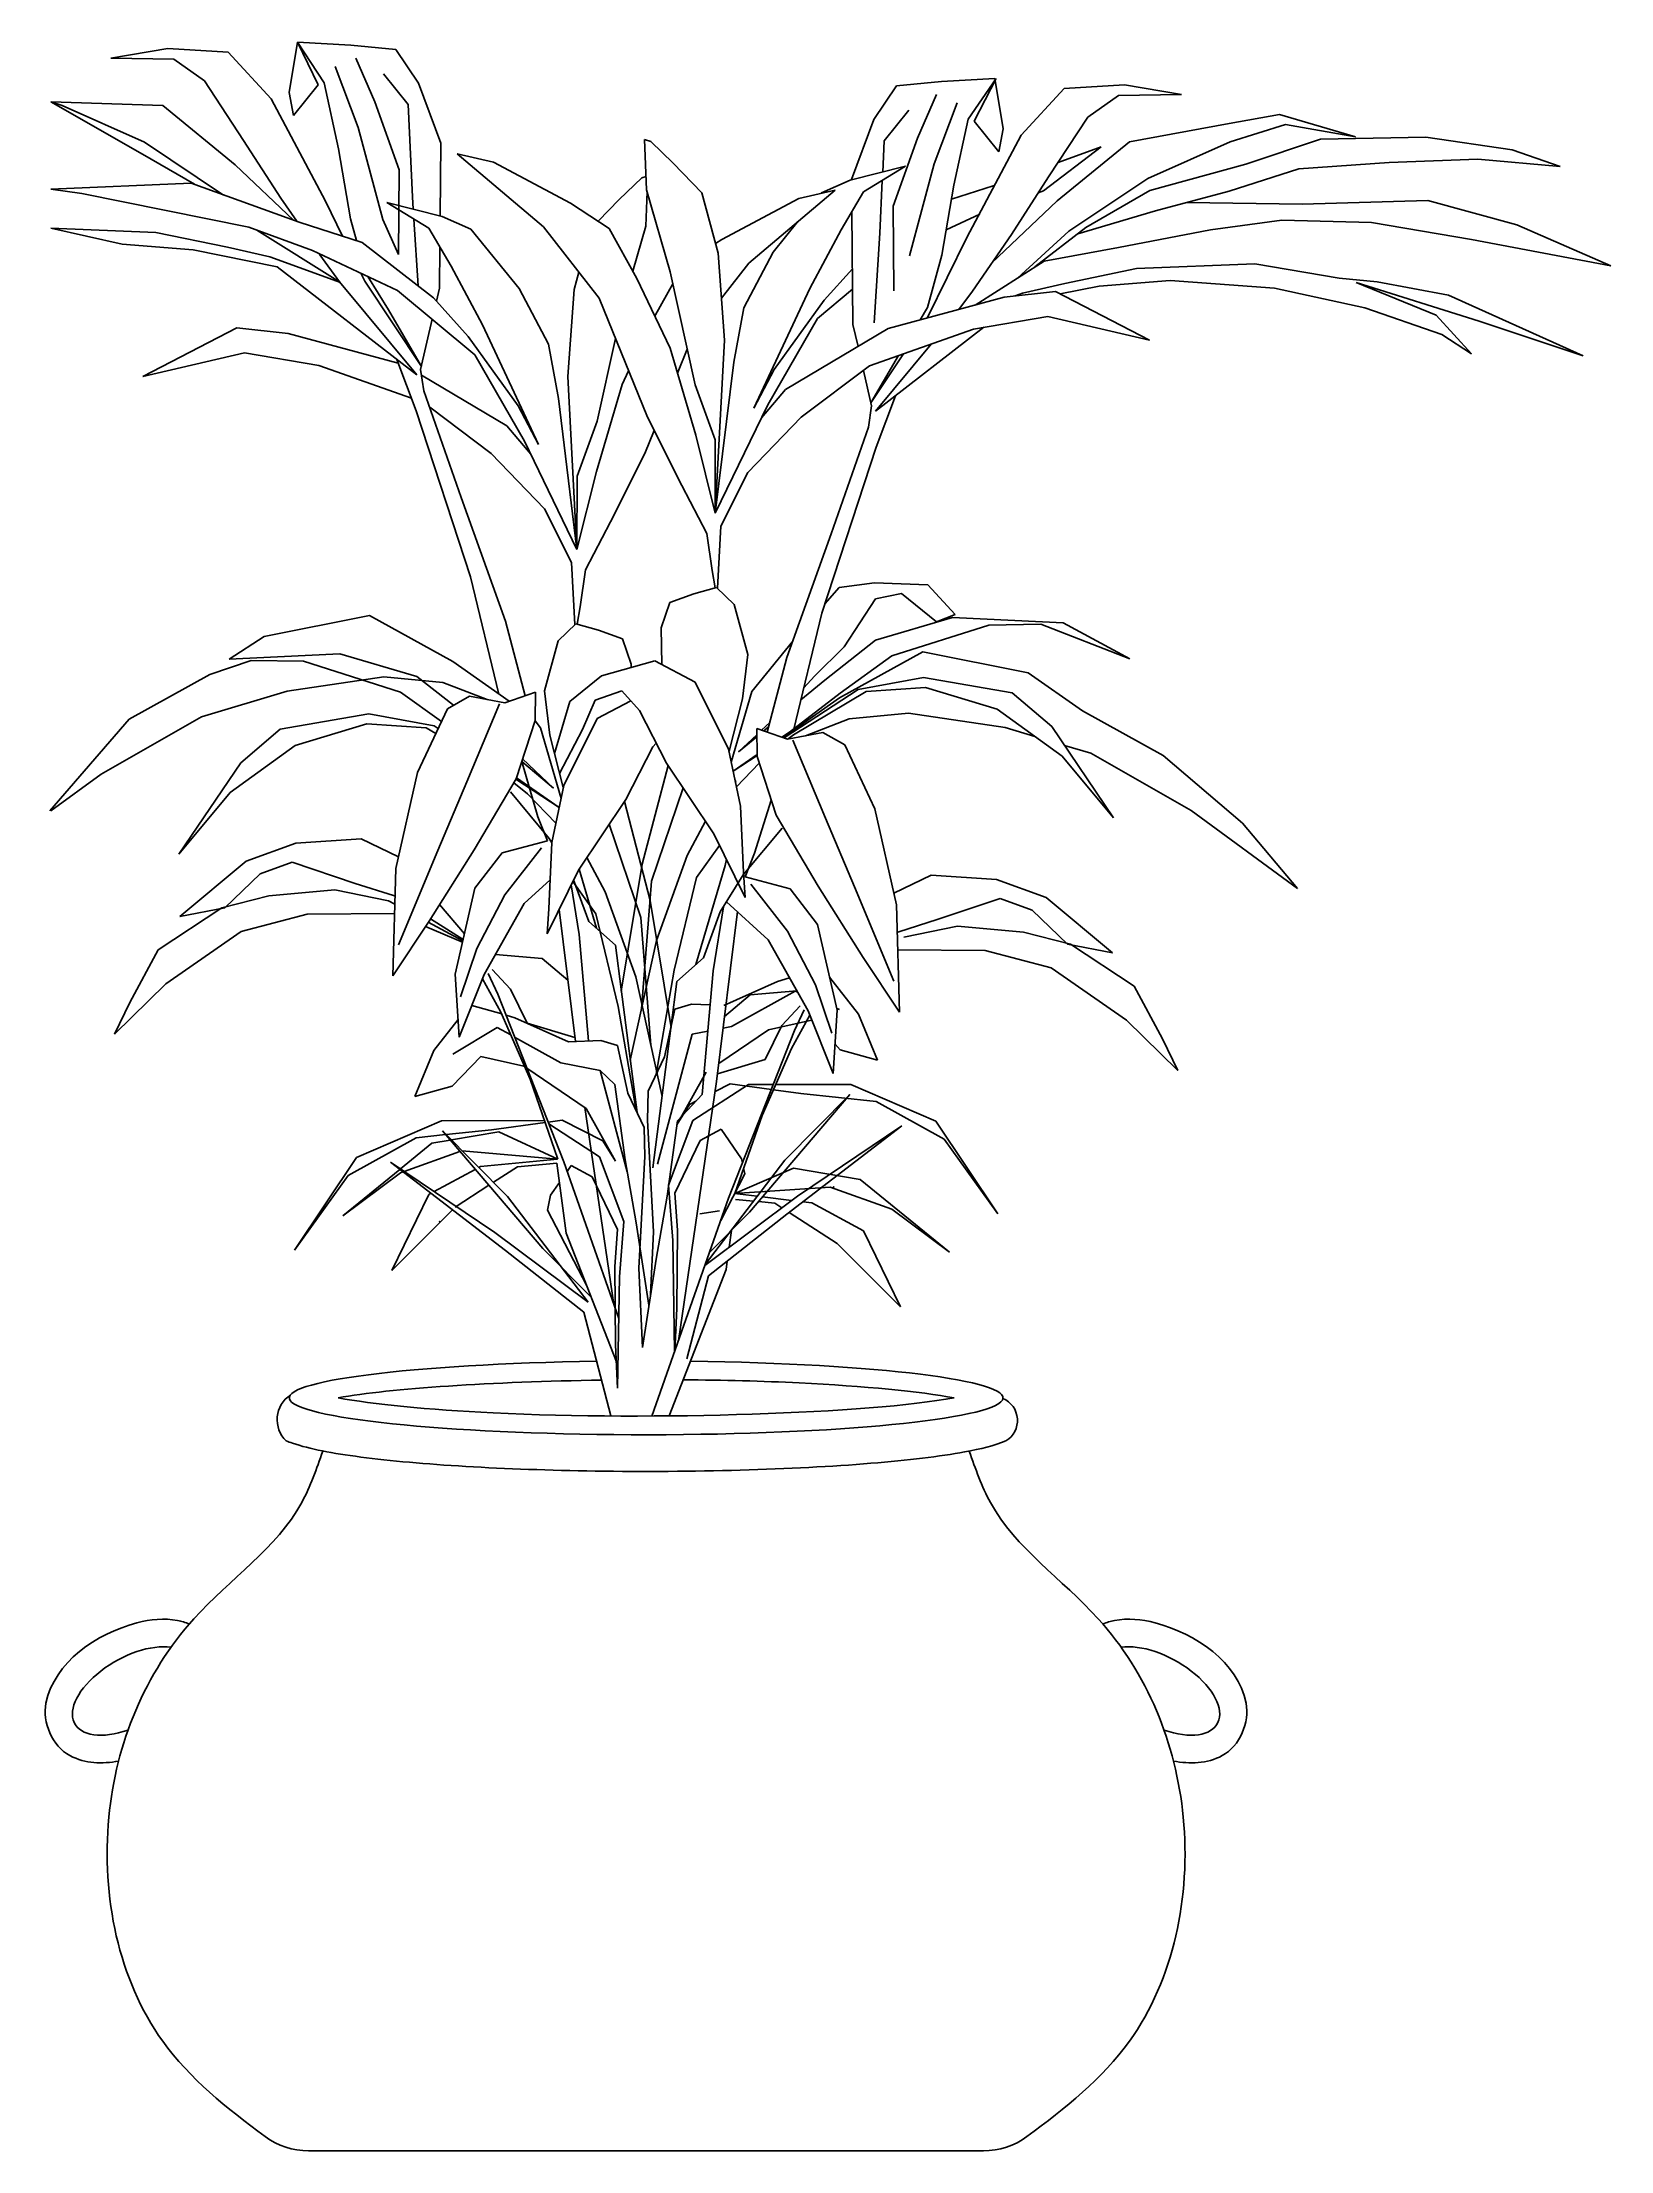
# Model space of a CAD drawing. Header units: millimetres. Extents: x -165 to 263, y 0 to 575.
import ezdxf

# ---------------------------------------------------------------- set-up
doc = ezdxf.new("R2010")
doc.units = ezdxf.units.MM
doc.layers.add('ceco.net 155', color=7, linetype='Continuous')

msp = doc.modelspace()

# ---------------------------------------------------------------- linework, layer by layer
at = {"layer": 'ceco.net 155'}
for p, q in [((-95.07, 574.88), (-97.34, 561.14)), ((-80.5, 574.03), (-95.07, 574.88)), ((-130.41, 573.17), (-145.93, 570.48)), ((-145.93, 570.48), (-128.71, 570.23)), ((-113.96, 572.12), (-130.41, 573.17)), ((-128.71, 570.23), (-120.4, 564.34)), ((-102.24, 559.41), (-113.96, 572.12)), ((-89.39, 563.24), (-95.07, 574.87)), ((-95.07, 574.87), (-87.76, 563.81)), ((-68.19, 572.91), (-80.5, 574.03)), ((-73.97, 558.57), (-79.11, 570.53)), ((-62.01, 563.71), (-68.19, 572.91)), ((-120.4, 564.34), (-109.71, 548.1)), ((-87.76, 563.81), (-83.85, 545.8)), ((-78.47, 551.61), (-84.78, 568.24)), ((-64.88, 557.87), (-71.6, 566.28)), ((-55.94, 547.38), (-62.01, 563.71)), ((68.26, 563.01), (80.56, 564.13)), ((80.56, 564.13), (95.13, 564.97)), ((95.44, 564.97), (87.82, 553.91)), ((89.45, 553.33), (95.44, 564.97)), ((95.13, 564.97), (97.4, 551.24)), ((-131.78, 557.57), (-162.28, 558.61)), ((-162.28, 558.61), (-159.17, 557.65)), ((-137.27, 544.33), (-162.28, 558.61)), ((-159.17, 557.65), (-136.78, 547.63)), ((-87.43, 531.5), (-102.24, 559.41)), ((-97.34, 561.14), (-96.13, 554.9)), ((-96.13, 554.9), (-89.39, 563.24)), ((-67.31, 540.06), (-73.97, 558.57)), ((-63.67, 532.69), (-64.88, 557.87)), ((62.07, 553.81), (68.26, 563.01)), ((74.04, 548.67), (79.17, 560.63)), ((78.53, 541.71), (84.84, 558.34)), ((102.3, 549.51), (114.02, 562.22)), ((114.02, 562.22), (130.47, 563.27)), ((128.78, 560.33), (120.46, 554.44)), ((146, 560.58), (128.78, 560.33)), ((130.47, 563.27), (146, 560.58)), ((-112.02, 541.48), (-131.78, 557.57)), ((56, 537.48), (62.07, 553.81)), ((64.95, 547.97), (71.66, 556.38)), ((87.82, 553.91), (83.91, 535.9)), ((96.2, 545), (89.45, 553.33)), ((120.46, 554.44), (109.77, 538.19)), ((131.85, 547.67), (159.01, 552.68)), ((159.01, 552.68), (172.75, 555.19)), ((174.34, 552.42), (159.24, 547.75)), ((172.75, 555.19), (193.46, 549.04)), ((193.46, 549.04), (174.34, 552.42)), ((-136.78, 547.63), (-115.17, 533.21)), ((-109.71, 548.1), (-99.58, 532.38)), ((-71.78, 526.52), (-78.47, 551.61)), ((-56.15, 527.49), (-55.94, 547.38)), ((1.26, 547.82), (-0.39, 548.34)), ((-0.39, 548.34), (0.15, 534.65)), ((7.39, 541.9), (1.26, 547.82)), ((64.54, 539.48), (64.95, 547.97)), ((67.38, 530.16), (74.04, 548.67)), ((87.5, 521.6), (102.3, 549.51)), ((97.4, 551.24), (96.2, 545)), ((108.38, 534.32), (124.06, 546.33)), ((112.08, 531.58), (131.85, 547.67)), ((124.06, 546.33), (112.35, 542.11)), ((159.24, 547.75), (136.84, 537.73)), ((163.51, 541.65), (183.9, 548.42)), ((183.9, 548.42), (212.63, 549.02)), ((212.63, 549.02), (236.12, 545.56)), ((-123.14, 536.12), (-137.27, 544.33)), ((-96.12, 526.38), (-112.02, 541.48)), ((-83.85, 545.8), (-80.54, 526.69)), ((-41.61, 542.15), (-51.5, 544.4)), ((-51.5, 544.4), (-27.92, 524.54)), ((-20.6, 531.01), (-41.61, 542.15)), ((15.19, 533.81), (7.39, 541.9)), ((70.71, 541.03), (55.67, 537.25)), ((59.32, 534.03), (70.71, 541.03)), ((71.84, 516.62), (78.53, 541.71)), ((137.33, 534.43), (163.51, 541.65)), ((202.65, 542.07), (177.97, 540.31)), ((226.77, 542.99), (202.65, 542.07)), ((249.27, 540.96), (226.77, 542.99)), ((236.12, 545.56), (249.27, 540.96)), ((-124, 536.43), (-162.28, 534.79)), ((-162.28, 534.79), (-153.83, 533.64)), ((-124, 536.43), (-94.6, 525.83)), ((-67.46, 516.97), (-67.31, 540.06)), ((-7.32, 532), (-1.19, 537.92)), ((-1.19, 537.92), (0.01, 538.29)), ((0.15, 534.65), (6.57, 512.22)), ((55.67, 537.25), (47.82, 533.83)), ((56, 537.33), (56, 537.48)), ((63.73, 522.79), (64.42, 537.16)), ((83.91, 535.9), (80.61, 516.79)), ((94.67, 535.73), (83.25, 532.05)), ((95.07, 535.88), (94.67, 535.73)), ((109.77, 538.19), (99.64, 522.48)), ((136.84, 537.73), (115.23, 523.31)), ((177.97, 540.31), (159.01, 534.29)), ((-108.32, 524.42), (-153.83, 533.64)), ((-99.58, 532.38), (-95.21, 526.05)), ((-82.74, 522.01), (-87.43, 531.5)), ((-59.26, 524.13), (-70.64, 531.13)), ((-70.64, 531.13), (-55.61, 527.35)), ((-63.46, 529.32), (-63.67, 532.69)), ((-10.07, 524.07), (-20.6, 531.01)), ((-13.07, 526.04), (-7.32, 532)), ((0.29, 534.19), (-0.09, 524.75)), ((19.62, 517.38), (15.19, 533.81)), ((20.66, 521.11), (41.67, 532.25)), ((51.57, 534.5), (27.98, 514.64)), ((41.67, 532.25), (51.57, 534.5)), ((47.82, 533.83), (47.65, 533.61)), ((53.16, 523.75), (59.32, 534.03)), ((67.53, 507.07), (67.38, 530.16)), ((94.19, 514.59), (112.08, 531.58)), ((106.94, 533.8), (108.38, 534.32)), ((138.88, 528.93), (117.68, 522.58)), ((119.94, 524.33), (137.33, 534.43)), ((159.01, 534.29), (138.88, 528.93)), ((147.43, 531.21), (178.9, 530.67)), ((178.9, 530.67), (213.19, 531.72)), ((213.19, 531.72), (237.41, 525.04)), ((-142.87, 519.82), (-162.28, 524.2)), ((-162.28, 524.2), (-133.61, 523.03)), ((-90.9, 518.1), (-108.32, 524.42)), ((-106.14, 523.63), (-83.34, 509.34)), ((-94.6, 525.83), (-77.4, 520.29)), ((-80.54, 526.69), (-78.95, 520.79)), ((-71.78, 526.52), (-67.46, 516.97)), ((-62.16, 508.44), (-63.29, 526.6)), ((-53.1, 513.85), (-59.26, 524.13)), ((-55.61, 527.35), (-47.76, 523.93)), ((-47.76, 523.93), (-34.58, 507.74)), ((-27.92, 524.54), (-12.8, 505.08)), ((-2.48, 510.43), (-10.07, 524.07)), ((-0.09, 524.75), (-3.61, 512.45)), ((41.41, 525.95), (34.64, 517.64)), ((44.67, 507.72), (53.16, 523.75)), ((56.42, 497.95), (56.09, 528.64)), ((81.8, 523.69), (90.96, 528)), ((115.23, 523.31), (101.25, 510.57)), ((106.03, 513.62), (119.94, 524.33)), ((153.89, 523.74), (128.85, 518.93)), ((173.35, 526.38), (153.89, 523.74)), ((197.75, 525.72), (173.35, 526.38)), ((225.06, 521.11), (197.75, 525.72)), ((237.41, 525.04), (263.04, 513.88)), ((-123.44, 518.28), (-142.87, 519.82)), ((-133.61, 523.03), (-114.14, 518.99)), ((-100.59, 513.66), (-123.44, 518.28)), ((-114.14, 518.99), (-102.59, 516.37)), ((-67.77, 507.21), (-90.9, 518.1)), ((-77.4, 520.29), (-57.94, 505.17)), ((-56.35, 507.85), (-56.23, 519.08)), ((18.93, 519.96), (20.66, 521.11)), ((34.64, 517.64), (26.69, 502.48)), ((62.21, 498.4), (63.73, 522.79)), ((76.71, 499.79), (87.5, 521.6)), ((99.64, 522.48), (88.97, 507.02)), ((128.85, 518.93), (108.52, 515.21)), ((263.04, 513.88), (225.06, 521.11)), ((-102.59, 516.37), (-83.34, 509.34)), ((-62.52, 484.19), (-100.59, 513.66)), ((-89.15, 517.28), (-88.9, 516.92)), ((-88.9, 516.92), (-83.54, 509.58)), ((-76.65, 509.69), (-77.75, 511.91)), ((-44.61, 497.82), (-53.1, 513.85)), ((-19.56, 507.48), (-18.3, 512.16)), ((6.57, 512.22), (13.36, 481.43)), ((21.36, 493.62), (19.62, 517.38)), ((27.98, 514.64), (20.53, 505.05)), ((56.26, 513.11), (48.56, 504.5)), ((80.61, 516.79), (76.76, 502.53)), ((108.52, 515.21), (89.75, 503.22)), ((133.68, 513.13), (114.2, 509.09)), ((166.02, 514.45), (133.68, 513.13)), ((188.96, 510.54), (166.02, 514.45)), ((-83.54, 509.58), (-62.52, 484.19)), ((-61.23, 486.41), (-76.65, 509.69)), ((-75.82, 511), (-70.26, 501.9)), ((-46.71, 489.64), (-67.77, 507.21)), ((-57.17, 504.3), (-56.35, 507.85)), ((-34.58, 507.74), (-26.62, 492.58)), ((-21.3, 483.72), (-19.56, 507.48)), ((6.61, 491.41), (-2.48, 510.43)), ((2.54, 500.52), (7.27, 509.02)), ((29.35, 475.13), (44.67, 507.72)), ((46.77, 499.54), (56.32, 507.5)), ((88.97, 507.02), (85.32, 502.03)), ((111.59, 506.91), (97.61, 505.34)), ((102.65, 506.47), (100.67, 505.69)), ((114.2, 509.09), (102.65, 506.47)), ((137.26, 493.66), (111.59, 506.91)), ((112.9, 506.24), (123.5, 508.38)), ((123.5, 508.38), (142.93, 509.92)), ((142.93, 509.92), (171.38, 507.79)), ((171.38, 507.79), (195.94, 502.44)), ((199.35, 509.5), (188.96, 510.54)), ((215.39, 500.46), (193.63, 509.36)), ((193.63, 509.36), (227.1, 498.85)), ((218.77, 505.88), (199.35, 509.5)), ((-70.26, 501.9), (-61.23, 486.41)), ((-57.94, 505.17), (-48.5, 494.6)), ((-12.8, 505.08), (0.36, 472.68)), ((2.4, 500.22), (2.54, 500.52)), ((26.69, 502.48), (23.97, 487.64)), ((48.56, 504.5), (34.96, 485.64)), ((97.61, 505.34), (65.99, 496.82)), ((76.76, 502.53), (74.7, 499.16)), ((195.94, 502.44), (216.94, 495.19)), ((225.07, 489.88), (215.39, 500.46)), ((255.5, 489.36), (218.77, 505.88)), ((-137.19, 483.76), (-111.53, 497.01)), ((-111.53, 497.01), (-97.55, 495.44)), ((-97.55, 495.44), (-67.56, 487.35)), ((-61.45, 485.62), (-58.31, 499.32)), ((-48.5, 494.6), (-34.9, 475.74)), ((-29.29, 465.23), (-44.61, 497.82)), ((33.17, 475.98), (46.77, 499.54)), ((65.99, 496.82), (38.03, 480.21)), ((57.79, 491.95), (56.42, 497.95)), ((60.92, 486.63), (89.31, 496.67)), ((62.58, 474.29), (92.09, 497.14)), ((76.64, 499.69), (76.71, 499.79)), ((89.31, 496.67), (109.52, 500.07)), ((109.52, 500.07), (137.26, 493.66)), ((216.94, 495.19), (225.07, 489.88)), ((227.1, 498.85), (255.5, 489.36)), ((-109.46, 490.17), (-137.19, 483.76)), ((-89.25, 486.77), (-109.46, 490.17)), ((-33.11, 466.08), (-46.71, 489.64)), ((-26.62, 492.58), (-23.91, 477.74)), ((-8.32, 494.07), (-13.29, 471.53)), ((13.59, 467.74), (6.61, 491.41)), ((11.22, 491.14), (8.6, 484.68)), ((18.89, 446.47), (21.36, 493.62)), ((61.29, 476.51), (70.16, 489.9)), ((68.82, 489.42), (61.29, 476.51)), ((77.71, 492.57), (62.58, 474.29)), ((-63.98, 477.84), (-89.25, 486.77)), ((-62.66, 474.33), (-67.95, 488.4)), ((-60.56, 479.84), (-61.45, 485.62)), ((-61.22, 484.12), (-37.96, 470.31)), ((-18.83, 436.57), (-21.3, 483.72)), ((-6.55, 481.51), (-4.75, 485.27)), ((23.97, 487.64), (18.89, 446.47)), ((34.96, 485.64), (29.35, 475.13)), ((42.31, 472.62), (60.92, 486.63)), ((61.51, 475.72), (59.29, 485.4)), ((-50.44, 450.75), (-60.56, 479.84)), ((-23.91, 477.74), (-18.83, 436.57)), ((-13.53, 457.84), (-6.55, 481.51)), ((13.36, 481.43), (18.86, 466.42)), ((38.03, 480.21), (31.45, 472.43)), ((62.72, 464.43), (68.01, 478.5)), ((-47.87, 429.12), (-62.66, 474.33)), ((-42.24, 462.72), (-58.99, 475.33)), ((-34.9, 475.74), (-29.29, 465.23)), ((-13.29, 471.53), (-18.79, 456.52)), ((0.36, 472.68), (9.76, 453.98)), ((18.89, 446.47), (33.17, 475.98)), ((27.78, 457.58), (42.31, 472.62)), ((60.63, 469.94), (61.51, 475.72)), ((-37.96, 470.31), (-31.39, 462.53)), ((-18.83, 436.57), (-33.11, 466.08)), ((2.22, 468.98), (-0.3, 462.78)), ((18.89, 446.47), (13.59, 467.74)), ((18.86, 466.42), (18.89, 446.47)), ((50.5, 440.85), (60.63, 469.94)), ((-27.71, 447.68), (-42.24, 462.72)), ((-0.3, 462.78), (-9.7, 444.08)), ((47.94, 419.22), (62.72, 464.43)), ((-18.83, 436.57), (-13.53, 457.84)), ((-18.79, 456.52), (-18.83, 436.57)), ((20.36, 442.9), (27.78, 457.58)), ((-38.35, 417), (-50.44, 450.75)), ((9.76, 453.98), (16.56, 440.95)), ((-20.3, 433), (-27.71, 447.68)), ((-9.7, 444.08), (-16.49, 431.05)), ((19.46, 426), (20.36, 442.9)), ((16.56, 440.95), (18.06, 430.8)), ((38.42, 407.1), (50.5, 440.85)), ((-19.4, 416.1), (-20.3, 433)), ((-40.13, 397.15), (-47.87, 429.12)), ((-16.49, 431.05), (-18, 420.9)), ((13.01, 424.46), (19.24, 426.21)), ((18.06, 430.8), (18.8, 426.09)), ((19.24, 426.21), (24.01, 421.6)), ((48.77, 421.78), (52.65, 426.24)), ((52.65, 426.24), (62.26, 427.5)), ((62.26, 427.5), (76.82, 426.89)), ((76.82, 426.89), (84.32, 418.8)), ((-18, 420.9), (-18.74, 416.18)), ((4.09, 415.23), (6.48, 422.15)), ((6.48, 422.15), (13.01, 424.46)), ((24.01, 421.6), (27.77, 407.97)), ((62.57, 423.12), (54.03, 410.06)), ((69.66, 424.57), (62.57, 423.12)), ((79.19, 416.83), (69.66, 424.57)), ((-75.39, 418.55), (-104.09, 412.81)), ((-52.72, 406.03), (-75.39, 418.55)), ((-32.98, 396.67), (-38.35, 417)), ((-19.17, 416.31), (-23.95, 411.7)), ((-12.94, 414.56), (-19.17, 416.31)), ((-6.41, 412.25), (-12.94, 414.56)), ((4.29, 405.18), (4.09, 415.23)), ((40.19, 387.25), (47.94, 419.22)), ((62.53, 411.85), (83.55, 418)), ((93.44, 415.98), (66.98, 407.55)), ((84.32, 418.8), (79.19, 416.83)), ((83.55, 418), (100.54, 417.2)), ((107.68, 416.23), (93.44, 415.98)), ((100.54, 417.2), (113.7, 416.57)), ((131.94, 406.79), (107.68, 416.23)), ((113.7, 416.57), (131.94, 406.79)), ((-104.09, 412.81), (-113.64, 406.67)), ((-23.95, 411.7), (-27.71, 398.07)), ((-4.03, 405.33), (-6.41, 412.25)), ((28.8, 397.89), (40.01, 411.55)), ((54.03, 410.06), (45.95, 402.02)), ((48.71, 400.97), (62.53, 411.85)), ((52.78, 396.13), (75.46, 408.65)), ((75.46, 408.65), (104.16, 402.91)), ((-118.94, 402.46), (-140.95, 390.27)), ((-118.94, 402.46), (-107.62, 406.33)), ((-100.48, 407.3), (-113.64, 406.67)), ((-107.62, 406.33), (-93.38, 406.08)), ((-83.48, 408.1), (-100.48, 407.3)), ((-93.38, 406.08), (-66.92, 397.65)), ((-62.46, 401.95), (-83.48, 408.1)), ((-37.33, 395.18), (-52.72, 406.03)), ((-12.12, 402.11), (2.37, 406.2)), ((-4.05, 404.39), (-4.03, 405.33)), ((2.37, 406.2), (13.42, 400.36)), ((27.77, 407.97), (26.33, 395.89)), ((33.05, 386.77), (38.42, 407.1)), ((66.98, 407.55), (52.91, 397.44)), ((104.16, 402.91), (119, 392.56)), ((-121.24, 390.92), (-97.81, 397.9)), ((-97.81, 397.9), (-71.51, 401.87)), ((-71.51, 401.87), (-55.36, 400.27)), ((-66.92, 397.65), (-55.79, 389.65)), ((-52.5, 394.11), (-62.46, 401.95)), ((-55.36, 400.27), (-43.36, 395.67)), ((-30.12, 397.66), (-38.52, 394.77)), ((-30.22, 389.99), (-30.12, 397.66)), ((-27.71, 398.07), (-26.27, 385.99)), ((-20.76, 395.08), (-12.12, 402.11)), ((-6.57, 398.06), (-13.88, 395.51)), ((-1.78, 392.67), (-6.57, 398.06)), ((13.42, 400.36), (22.5, 382.13)), ((23.24, 378.62), (28.8, 397.89)), ((37.65, 385.19), (57.83, 398.39)), ((52.91, 397.44), (39.09, 386.8)), ((60.03, 397.88), (40.2, 386.03)), ((42.2, 395.54), (48.71, 400.97)), ((45.95, 402.02), (43, 398.86)), ((57.83, 398.39), (75.61, 401.67)), ((76.21, 398.94), (60.03, 397.88)), ((75.61, 401.67), (99.79, 397.47)), ((95.72, 393.02), (76.21, 398.94)), ((99.79, 397.47), (110.59, 388.34)), ((-148.6, 375.35), (-121.24, 390.92)), ((-75.55, 391.77), (-99.72, 387.57)), ((-57.76, 388.49), (-75.55, 391.77)), ((-54.14, 393.17), (-62.29, 375.74)), ((-48.17, 396.56), (-54.14, 393.17)), ((-39.92, 394.51), (-48.87, 373.23)), ((-38.52, 394.77), (-48.17, 396.56)), ((-24.95, 380.91), (-20.76, 395.08)), ((-13.88, 395.51), (-17.34, 387.47)), ((-4.14, 395.33), (-13.36, 390.46)), ((5.59, 378.32), (-1.78, 392.67)), ((26.33, 395.89), (22.62, 381.55)), ((37.4, 385.28), (52.78, 396.13)), ((71.57, 391.97), (55.42, 390.37)), ((97.87, 388), (71.57, 391.97)), ((113.47, 380.18), (95.72, 393.02)), ((119, 392.56), (141.02, 380.37)), ((-140.95, 390.27), (-162.54, 365.28)), ((-99.72, 387.57), (-110.52, 378.44)), ((-95.65, 383.12), (-76.14, 389.04)), ((-76.14, 389.04), (-59.96, 387.98)), ((-59.96, 387.98), (-57.31, 386.39)), ((-56.67, 387.77), (-57.76, 388.49)), ((-35.42, 374.01), (-30.22, 389.99)), ((-28.74, 387.99), (-30.26, 389.85)), ((-23.17, 368.72), (-28.74, 387.99)), ((-26.27, 385.99), (-22.56, 371.65)), ((-17.34, 387.47), (-23.56, 375.51)), ((-13.36, 390.46), (-22.44, 372.23)), ((30.2, 386.07), (25.25, 381.39)), ((25.25, 381.39), (30.21, 385.53)), ((30.28, 380.09), (30.18, 387.76)), ((30.18, 387.76), (38.58, 384.87)), ((33.75, 389.42), (31.5, 387.3)), ((32.09, 387.1), (33.43, 388.22)), ((39.09, 386.8), (37.06, 385.39)), ((38.58, 384.87), (48.24, 386.66)), ((40.2, 386.03), (38.77, 384.91)), ((55.42, 390.37), (43.43, 385.77)), ((48.24, 386.66), (54.2, 383.27)), ((106, 385.58), (97.87, 388)), ((110.59, 388.34), (127.45, 363.44)), ((-113.4, 370.28), (-95.65, 383.12)), ((-33.64, 379.48), (-25.19, 371.49)), ((-5.52, 368.42), (1.85, 382.77)), ((1.85, 382.77), (2.77, 383.81)), ((22.5, 382.13), (25.74, 366.61)), ((30.27, 380.69), (23.75, 376.16)), ((23.76, 376.1), (30.28, 380.37)), ((35.49, 364.11), (30.28, 380.09)), ((39.99, 384.61), (48.93, 363.33)), ((54.2, 383.27), (62.36, 365.84)), ((127.45, 363.44), (113.47, 380.18)), ((121.31, 381.02), (114.09, 383.17)), ((148.66, 365.45), (121.31, 381.02)), ((141.02, 380.37), (162.61, 361.92)), ((-162.28, 365.28), (-148.6, 375.35)), ((-110.52, 378.44), (-127.38, 353.54)), ((-62.29, 375.74), (-68.18, 349.58)), ((-46.9, 354.64), (-35.42, 374.01)), ((-23.7, 366.2), (-35.48, 373.91)), ((-35.32, 374.33), (-23.69, 366.26)), ((-29.53, 363.7), (-33.88, 378.75)), ((-25.19, 371.49), (-33.88, 378.75)), ((-1.06, 350.74), (5.99, 377.72)), ((18.52, 359.05), (5.59, 378.32)), ((30.87, 378.29), (24.64, 371.88)), ((-127.38, 353.54), (-113.4, 370.28)), ((-48.87, 373.23), (-56.76, 354.47)), ((-26.38, 357.73), (-37, 370.46)), ((-36.07, 372.92), (-32.34, 369.97)), ((-32.34, 369.97), (-24.58, 361.98)), ((-22.44, 372.23), (-25.68, 356.71)), ((-18.45, 349.15), (-5.52, 368.42)), ((1.45, 346.16), (10.13, 371.55)), ((24.45, 373.07), (24.27, 373.66)), ((29.6, 353.8), (34.13, 368.26)), ((-26.91, 357.18), (-29.53, 363.7)), ((1.12, 340.84), (-5.92, 367.82)), ((11.19, 353.14), (16.18, 362.54)), ((25.74, 366.61), (26.6, 348.47)), ((46.97, 344.74), (35.49, 364.11)), ((48.93, 363.33), (56.82, 344.57)), ((62.36, 365.84), (68.24, 339.68)), ((177.64, 344.13), (148.66, 365.45)), ((-95.45, 356.54), (-109.06, 351.61)), ((-77.63, 357.71), (-95.45, 356.54)), ((-67.45, 352.81), (-77.63, 357.71)), ((-39.22, 353.91), (-26.91, 357.18)), ((-25.68, 356.71), (-26.54, 338.57)), ((-25.68, 356.61), (-26.38, 357.73)), ((-1.38, 336.26), (-10.07, 361.65)), ((27.03, 341.67), (18.52, 359.05)), ((26.44, 347.83), (37.07, 360.56)), ((162.61, 361.92), (177.64, 344.13)), ((-109.06, 351.61), (-127.11, 336.51)), ((-105.17, 348.16), (-96.46, 351.28)), ((-96.46, 351.28), (-79.3, 345.55)), ((-56.76, 354.47), (-67.51, 328.78)), ((-59.17, 335.26), (-46.9, 354.64)), ((-46.72, 344.24), (-39.22, 353.91)), ((-28.52, 355.19), (-38.48, 342.42)), ((-11.12, 343.24), (-16.12, 352.63)), ((-6.74, 316.17), (-1.06, 350.74)), ((2.82, 329.99), (11.19, 353.14)), ((13.79, 347.16), (20.06, 355.91)), ((21.9, 352.16), (21.56, 350.42)), ((26.98, 347.28), (29.6, 353.8)), ((-114.87, 338.91), (-105.17, 348.16)), ((-79.3, 345.55), (-68.84, 342.21)), ((-68.18, 349.58), (-69.01, 320.3)), ((-26.16, 346.52), (-33.19, 340.09)), ((-26.97, 331.77), (-18.45, 349.15)), ((-18.26, 331.58), (-20.41, 345.16)), ((-13.73, 337.26), (-19.99, 346.01)), ((-15.58, 335.15), (-19.75, 346.51)), ((-18.28, 349.42), (-13.52, 333.31)), ((-1.25, 311.33), (1.45, 346.16)), ((7.66, 321.85), (13.79, 347.16)), ((21.56, 350.42), (13.59, 323.41)), ((20.24, 337.77), (26.44, 347.83)), ((26.6, 348.47), (27.03, 341.67)), ((39.29, 344.01), (26.98, 347.28)), ((28.59, 345.29), (38.54, 332.52)), ((67.52, 342.91), (77.7, 347.81)), ((77.7, 347.81), (95.52, 346.64)), ((95.52, 346.64), (109.13, 341.71)), ((-102.87, 342.17), (-115.65, 338.9)), ((-84.83, 343.81), (-102.87, 342.17)), ((-70.22, 340.78), (-84.83, 343.81)), ((-70.22, 340.78), (-68.45, 339.83)), ((-68.84, 342.21), (-68.39, 342.04)), ((-56.32, 339.76), (-49.54, 331.81)), ((-52.03, 320.83), (-46.72, 344.24)), ((-38.48, 342.42), (-46.13, 327.81)), ((-33.19, 340.09), (-44.13, 320.73)), ((-2.76, 320.09), (-11.12, 343.24)), ((6.81, 306.27), (1.12, 340.84)), ((21.94, 340.53), (33.26, 330.19)), ((46.79, 334.34), (39.29, 344.01)), ((59.23, 325.36), (46.97, 344.74)), ((56.82, 344.57), (67.57, 318.88)), ((68.24, 339.68), (69.07, 310.4)), ((96.52, 341.38), (79.36, 335.65)), ((105.23, 338.26), (96.52, 341.38)), ((109.13, 341.71), (127.18, 326.61)), ((-115.65, 338.9), (-132.98, 327.41)), ((-127.11, 336.51), (-114.87, 338.91)), ((-110.38, 332.42), (-92.38, 337.11)), ((-92.38, 337.11), (-68.53, 337.29)), ((-69.01, 320.3), (-59.17, 335.26)), ((-60.16, 333.75), (-50.07, 329.48)), ((-59.38, 334.94), (-49.98, 329.89)), ((-58.77, 335.89), (-49.9, 330.23)), ((-26.54, 338.57), (-26.97, 331.77)), ((-19.27, 302.41), (-23.69, 338.46)), ((-8.35, 328.7), (-15.58, 335.15)), ((-7.59, 311.95), (-13.73, 337.26)), ((1.31, 301.43), (-1.38, 336.26)), ((15.64, 325.25), (20.24, 337.77)), ((18.32, 321.68), (21.09, 339.15)), ((19.21, 291.54), (24.9, 337.83)), ((52.1, 310.93), (46.79, 334.34)), ((79.36, 335.65), (68.9, 332.31)), ((70.28, 330.88), (84.89, 333.91)), ((84.89, 333.91), (102.94, 332.27)), ((114.93, 329.01), (105.23, 338.26)), ((-130.94, 318.14), (-110.38, 332.42)), ((-46.13, 327.81), (-50.6, 314.59)), ((-15.67, 302.57), (-18.26, 331.58)), ((-6.81, 316.68), (-8.35, 328.7)), ((-4.3, 297.36), (2.82, 329.99)), ((33.26, 330.19), (44.19, 310.83)), ((38.54, 332.52), (46.19, 317.91)), ((68.9, 332.31), (68.46, 332.14)), ((102.94, 332.27), (115.72, 329)), ((127.18, 326.61), (114.93, 329.01)), ((115.72, 329), (133.05, 317.51)), ((-132.98, 327.41), (-140.72, 313.04)), ((-36.94, 316.7), (-41.96, 322.09)), ((-28.32, 325.07), (-41.07, 326.14)), ((-21.32, 319.16), (-28.32, 325.07)), ((8.41, 318.8), (15.64, 325.25)), ((69.07, 310.4), (59.23, 325.36)), ((92.44, 327.21), (68.59, 327.39)), ((110.44, 322.52), (92.44, 327.21)), ((131.01, 308.24), (110.44, 322.52)), ((-144.95, 304.44), (-130.94, 318.14)), ((-50.95, 303.63), (-52.03, 320.83)), ((-44.13, 320.73), (-50.95, 303.63)), ((-39.57, 310.4), (-44.62, 319.49)), ((-40.44, 315.31), (-43.04, 320.98)), ((-32.4, 307.47), (-36.94, 316.7)), ((-2.44, 283.06), (-6.81, 316.68)), ((4.36, 287.46), (-2.76, 320.09)), ((2.78, 293.55), (7.66, 321.85)), ((6.87, 306.77), (8.41, 318.8)), ((15.32, 288.01), (18.32, 321.68)), ((35.88, 318.82), (21.2, 312.23)), ((28.38, 315.17), (41.14, 316.24)), ((39.15, 319.75), (35.88, 318.82)), ((46.19, 317.91), (50.66, 304.69)), ((57.94, 309.89), (50.05, 319.93)), ((133.05, 317.51), (140.78, 303.14)), ((-140.72, 313.04), (-144.95, 304.44)), ((-47.51, 312.25), (-39.36, 309.93)), ((-22.43, 269.61), (-40.44, 315.31)), ((-2.72, 283.65), (-7.59, 311.95)), ((7.84, 311.22), (5.01, 298.25)), ((12.43, 312.62), (7.84, 311.22)), ((17.49, 312.4), (12.43, 312.62)), ((21.39, 309.26), (28.38, 315.17)), ((23.26, 306.55), (40.62, 316.16)), ((37, 306.8), (42.02, 312.19)), ((40.5, 305.41), (43.1, 311.08)), ((40.62, 316.16), (41.35, 315.86)), ((44.19, 310.83), (51.02, 293.73)), ((51.02, 293.73), (52.1, 310.93)), ((51.98, 311.45), (52.76, 311.13)), ((-57.88, 299.99), (-51.26, 308.42)), ((-40.56, 306.26), (-52.69, 299.02)), ((-36.87, 304.22), (-40.56, 306.26)), ((-31.58, 292.15), (-39.57, 310.4)), ((-38.18, 309.59), (-35.81, 308.92)), ((-35.81, 308.92), (-21.14, 302.33)), ((-19.4, 303.54), (-32.4, 307.47)), ((1.82, 267.97), (6.87, 306.77)), ((12.57, 304.41), (16.86, 305.27)), ((19.81, 296.42), (33.37, 305.63)), ((21, 306.1), (23.26, 306.55)), ((22.5, 259.71), (40.5, 305.41)), ((32.46, 297.57), (37, 306.8)), ((33.37, 305.63), (45.14, 308.26)), ((39.63, 300.5), (44.69, 309.59)), ((45.14, 308.26), (45.27, 308.12)), ((63.09, 297.38), (57.94, 309.89)), ((145.01, 294.53), (131.01, 308.24)), ((-63.03, 287.48), (-57.88, 299.99)), ((-23.19, 296.65), (-35.84, 303.65)), ((-21.14, 302.33), (-12.37, 302.72)), ((-12.37, 302.72), (-7.77, 301.31)), ((-7.77, 301.31), (-4.95, 288.35)), ((3.09, 268.95), (12.57, 304.41)), ((31.65, 282.25), (39.63, 300.5)), ((51.52, 301.66), (52.95, 300.18)), ((52.95, 300.18), (63.09, 297.38)), ((140.78, 303.14), (145.01, 294.53)), ((-45.07, 298.36), (-52.88, 290.28)), ((-33.3, 295.73), (-45.07, 298.36)), ((-33.09, 295.58), (-33.3, 295.73)), ((-16.29, 284.17), (-32.51, 295.19)), ((-12.51, 294.51), (-23.19, 296.65)), ((-8.55, 290.67), (-12.51, 294.51)), ((-5.12, 266.9), (-12.51, 294.51)), ((5.01, 298.25), (0.56, 288.87)), ((8.38, 279.69), (16.35, 294.07)), ((19.47, 293.64), (32.46, 297.57)), ((-52.88, 290.28), (-63.03, 287.48)), ((-24.09, 270.36), (-31.58, 292.15)), ((-5.7, 270.13), (-8.55, 290.67)), ((-4.95, 288.35), (-0.49, 278.97)), ((0.56, 288.87), (0.38, 280.96)), ((8.62, 280.76), (15.32, 288.01)), ((8.84, 220.87), (19.21, 291.54)), ((12.74, 280.86), (27.91, 290.75)), ((22.98, 290.9), (18.81, 288.78)), ((34.17, 289.36), (22.98, 290.9)), ((27.91, 290.75), (34.72, 290.73)), ((55.58, 287.94), (28.2, 255.93)), ((42.2, 288.25), (34.73, 289.28)), ((35.36, 290.73), (55.85, 290.68)), ((37.81, 270.1), (55.58, 287.94)), ((62.74, 286.1), (42.2, 288.25)), ((55.85, 290.68), (79.03, 280.67)), ((-8.78, 230.77), (-16.65, 284.41)), ((-8.32, 269.79), (-16.29, 284.17)), ((11.81, 285.23), (8.38, 279.69)), ((13.57, 286.12), (11.81, 285.23)), ((24.18, 261.01), (31.65, 282.25)), ((81.3, 275.78), (62.74, 286.1)), ((-81.24, 265.88), (-62.67, 276.2)), ((-55.78, 280.78), (-78.96, 270.77)), ((-62.67, 276.2), (-54.67, 277.04)), ((-27.85, 280.85), (-55.78, 280.78)), ((-37.75, 260.2), (-55.52, 278.04)), ((-55.52, 278.04), (-28.13, 246.03)), ((-54.54, 277.05), (-42.13, 278.35)), ((-53.08, 275.59), (-40.1, 277.76)), ((-42.13, 278.35), (-27.53, 280.36)), ((-40.1, 277.76), (-24.09, 270.36)), ((-27.65, 280.72), (-27.85, 280.85)), ((-26.71, 280.47), (-22.91, 281)), ((-12.68, 270.96), (-26.52, 279.98)), ((-22.91, 281), (-11.74, 275.33)), ((-0.49, 278.97), (-0.31, 271.06)), ((0.38, 280.96), (2, 250.55)), ((5.76, 260.23), (8.62, 280.76)), ((6.16, 263.22), (12.74, 280.86)), ((20.45, 278.57), (14.72, 275.42)), ((26.07, 270.45), (20.45, 278.57)), ((38.38, 255.32), (69.74, 279.42)), ((69.74, 279.42), (41.27, 260.3)), ((79.03, 280.67), (95.89, 255.45)), ((-78.96, 270.77), (-95.83, 245.55)), ((-66.96, 267.69), (-58.36, 274.7)), ((-50.73, 272.43), (-65.95, 267.02)), ((-58.36, 274.7), (-53.38, 275.54)), ((-50.11, 272.66), (-50.15, 272.64)), ((-24.1, 270.39), (-50.11, 272.66)), ((-45.1, 268.36), (-24.1, 270.39)), ((-6.1, 253.32), (-12.68, 270.96)), ((-11.74, 275.33), (-8.32, 269.79)), ((-0.31, 271.06), (-1.93, 240.65)), ((14.72, 275.42), (7.84, 261.06)), ((26.3, 269.36), (26.07, 270.45)), ((95.89, 255.45), (81.3, 275.78)), ((-95.83, 245.55), (-81.24, 265.88)), ((-82.67, 254.88), (-67.12, 267.56)), ((-66.99, 266.65), (-82.67, 254.88)), ((-38.32, 245.42), (-69.67, 269.52)), ((-69.67, 269.52), (-41.21, 250.4)), ((-66.28, 266.9), (-66.99, 266.65)), ((-57.78, 261.53), (-46.57, 267.57)), ((-45.61, 268.09), (-45.1, 268.36)), ((-35.01, 268.3), (-41.58, 264.05)), ((-24.3, 269.27), (-35.01, 268.3)), ((-21.78, 250.14), (-24.3, 269.27)), ((-7.41, 226.89), (-22.43, 269.61)), ((-21.52, 267.03), (-20.39, 268.67)), ((-20.39, 268.67), (-14.65, 265.52)), ((-14.65, 265.52), (-7.78, 251.15)), ((-2.66, 252.97), (-5.7, 270.13)), ((16.13, 241.6), (37.81, 270.1)), ((20.37, 253.67), (26.92, 266.31)), ((40.17, 267.86), (24.18, 261.01)), ((26.92, 266.31), (26.6, 267.89)), ((58.42, 264.8), (40.17, 267.86)), ((82.73, 244.98), (58.42, 264.8)), ((-69.27, 240.01), (-59.22, 260.76)), ((-59.22, 260.76), (-58.67, 261.06)), ((-42.85, 263.23), (-52.03, 257.28)), ((-15.79, 231.34), (-37.75, 260.2)), ((-26.86, 256.41), (-26.01, 260.55)), ((-26.01, 260.55), (-23.61, 264.01)), ((1.62, 200.33), (22.5, 259.71)), ((2.72, 243.07), (5.76, 260.23)), ((7.28, 248.21), (6.16, 263.22)), ((7.84, 261.06), (8.56, 250.97)), ((41.27, 260.3), (16.06, 241.39)), ((24.16, 261.01), (50.17, 262.76)), ((30.33, 260.26), (24.16, 261.01)), ((24.37, 259.37), (29.31, 258.92)), ((30.65, 258.8), (35.07, 258.4)), ((39.7, 259.12), (31.76, 260.09)), ((45.17, 258.46), (42.83, 258.74)), ((50.17, 262.76), (67.05, 256.75)), ((-52.78, 256.54), (-69.27, 240.01)), ((-16.18, 235.8), (-26.86, 256.41)), ((-7.22, 238.31), (-6.1, 253.32)), ((0.79, 230.53), (-2.66, 252.97)), ((14.67, 255.43), (20.07, 256.28)), ((16.99, 238.52), (38.38, 255.32)), ((28.2, 255.93), (17.28, 244.88)), ((35.07, 258.4), (37.04, 257.13)), ((39.04, 255.83), (52.1, 247.38)), ((59.28, 250.86), (45.17, 258.46)), ((67.05, 256.75), (82.73, 244.98)), ((-41.21, 250.4), (-15.79, 231.34)), ((-8.1, 215.12), (-21.78, 250.14)), ((-7.78, 251.15), (-8.5, 241.07)), ((2, 250.55), (1.24, 233.42)), ((7.8, 217.92), (7.28, 248.21)), ((8.56, 250.97), (8.38, 229.61)), ((22.65, 246.34), (23.26, 250.93)), ((52.1, 247.38), (69.33, 230.11)), ((69.33, 230.11), (59.28, 250.86)), ((-16.93, 228.62), (-38.32, 245.42)), ((-28.13, 246.03), (-14.97, 232.7)), ((-0.98, 219.03), (2.72, 243.07)), ((21.85, 240.24), (22.16, 242.57)), ((-8.5, 241.07), (-8.32, 219.71)), ((-7.74, 207.88), (-7.22, 238.31)), ((-1.93, 240.65), (-0.98, 219.03)), ((6.26, 200.37), (21.85, 240.24)), ((11.12, 215.96), (16.99, 238.52)), ((-9.57, 200.35), (-16.93, 228.62)), ((8.38, 229.61), (7.81, 217.95)), ((-8.32, 219.71), (-7.74, 207.88)), ((-92, 0), (92, 0))]:
    msp.add_line(p, q, dxfattribs=at)
for centre, radius, start, end in [((-92.56, 199.35), 8.02, 123.41327, 226.08352), ((94.69, 199.13), 6.56, 301.63376, 66.39351), ((-92, 20), 20, 233.61715, 270), ((92, 20), 20, 270, 306.38285)]:
    msp.add_arc(centre, radius, start, end, dxfattribs=at)
for centre, major_axis, ratio, start_param, end_param in [((0.03, 205.28), (97.29, 0), 0.103378, 1.709799, 7.729791), ((0.03, 205.28), (97.29, 0), 0.103378, 7.932646, 7.93771), ((-140.11, 125.37), (15.63, 8.96), 0.515388, 0.576114, 4.356842)]:
    msp.add_ellipse(centre, major_axis=major_axis, ratio=ratio, start_param=start_param, end_param=end_param, dxfattribs=at)
at = {"layer": 'ceco.net 155', "extrusion": (0, 0, -1)}
msp.add_ellipse((140.11, 125.37), major_axis=(-15.63, 8.96), ratio=0.515388, start_param=0.576114, end_param=4.356842, dxfattribs=at)
at = {"layer": 'ceco.net 155'}
for points in [[(-12.11, 210.11), (-41.79, 209.66), (-69.8, 207.89), (-83.94, 205.28)], [(-7.7, 210.17), (-7.75, 210.17), (-7.8, 210.17), (-7.85, 210.17)]]:
    msp.add_open_spline(points, degree=3, dxfattribs=at)
for points, knots in [([(84, 205.28), (74.69, 206.99), (59.6, 208.47), (31.82, 209.85), (21.06, 210.12), (10.11, 210.21)], [0.5107933, 0.5107933, 0.5107933, 0.5107933, 1.1244791, 1.1244791, 1.4675346, 1.4675346, 1.4675346, 1.4675346]), ([(-83.94, 205.28), (-74.63, 203.56), (-59.54, 202.08), (2.03, 199.03), (61.15, 201.06), (84, 205.28)], [3.652386, 3.652386, 3.652386, 3.652386, 4.266072, 4.266072, 5.772392, 5.772392, 5.772392, 5.772392]), ([(-88.14, 190.78), (-89.81, 185.93), (-96.24, 167.28), (-130.83, 144.36), (-152.95, 90.69), (-140.98, 32.86), (-114.34, 11.62), (-103.86, 3.9)], [0, 0, 0, 0, 15.182021, 58.396319, 117.257004, 180.051143, 218.296742, 218.296742, 218.296742, 218.296742]), ([(-98.13, 193.57), (-97.57, 193.34), (-97.01, 193.14), (-91.62, 191.28), (-85.62, 190.18), (-61.81, 187.05), (-38.61, 185.69), (12.51, 184.93), (40.22, 185.7), (71.49, 188.27), (80.13, 189.3), (91.33, 191.38), (94.86, 192.2), (98.13, 193.55)], [3.387835, 3.387835, 3.387835, 3.387835, 3.432488, 3.432488, 3.807632, 3.807632, 4.570826, 4.570826, 5.382859, 5.382859, 5.775171, 5.775171, 6.03524, 6.03524, 6.03524, 6.03524]), ([(88.14, 190.78), (89.81, 185.93), (96.24, 167.28), (130.83, 144.36), (152.95, 90.69), (140.98, 32.86), (114.34, 11.62), (103.86, 3.9)], [0, 0, 0, 0, 15.182021, 58.396319, 117.257004, 180.051143, 218.296742, 218.296742, 218.296742, 218.296742]), ([(-124.52, 143.62), (-125.58, 144.06), (-126.66, 144.37), (-131.39, 145.27), (-135.1, 144.9), (-149.9, 141.04), (-161.31, 133.3), (-164.64, 116.94), (-161.88, 110.31), (-152.86, 105.48), (-148.3, 105.42), (-143.79, 106.27)], [0.38599, 0.38599, 0.38599, 0.38599, 0.542883, 0.542883, 1.085766, 1.085766, 2.715856, 2.715856, 3.453273, 3.453273, 4.111664, 4.111664, 4.111664, 4.111664]), ([(124.52, 143.62), (125.58, 144.06), (126.66, 144.37), (131.39, 145.27), (135.1, 144.9), (149.9, 141.04), (161.31, 133.3), (164.64, 116.94), (161.88, 110.31), (152.86, 105.48), (148.3, 105.42), (143.79, 106.27)], [0.38599, 0.38599, 0.38599, 0.38599, 0.542883, 0.542883, 1.085766, 1.085766, 2.715856, 2.715856, 3.453273, 3.453273, 4.111664, 4.111664, 4.111664, 4.111664])]:
    msp.add_open_spline(points, degree=3, knots=knots, dxfattribs=at)
for p in [(51.14, 262.72), (-56.25, 253.33), (22.96, 250.65), (75.31, 250.65), (65.91, 237.24), (8.19, 223.82), (-93.83, 176.87)]:
    msp.add_point(p, dxfattribs=at)

doc.saveas('drawing.dxf')
